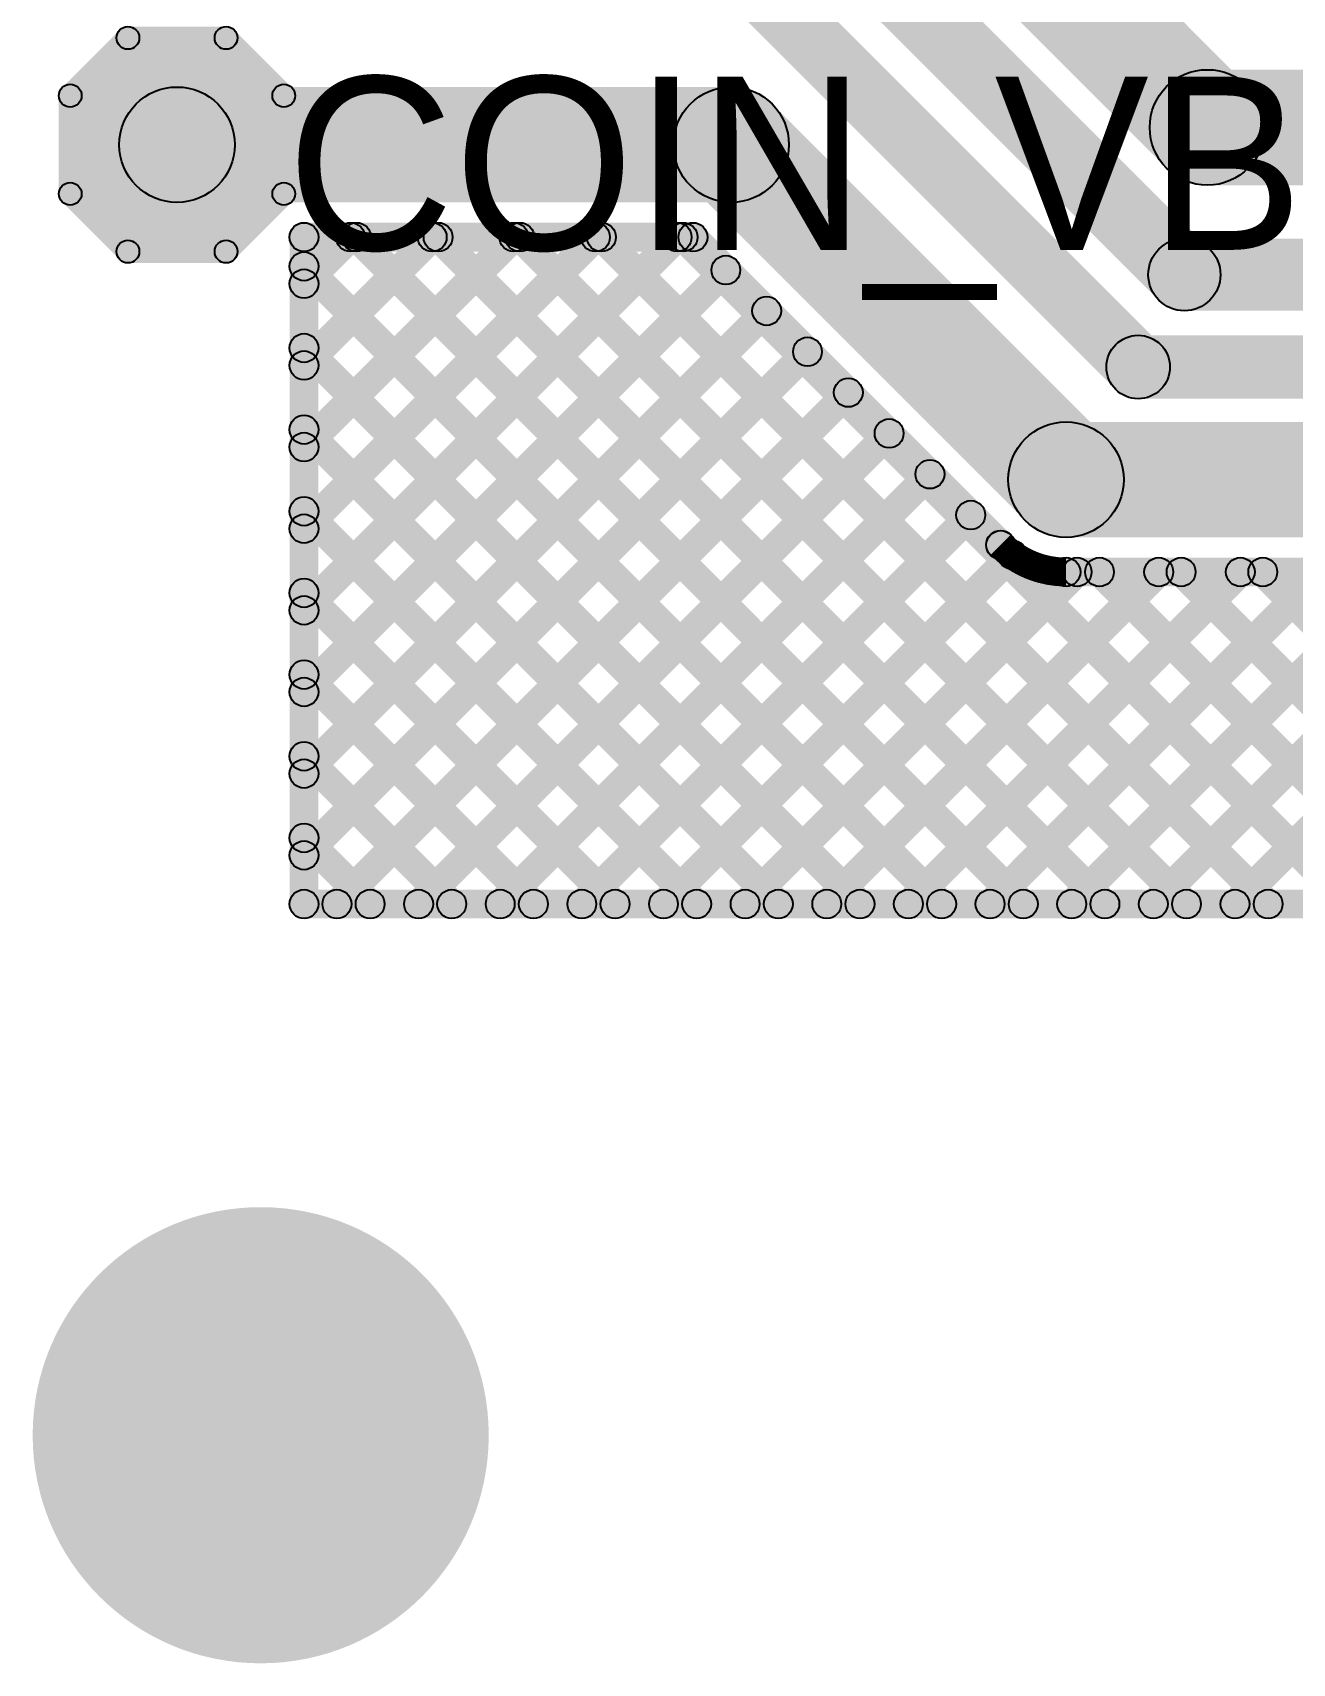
# Model space of a CAD drawing. Header units: millimetres. Extents: x -0.08 to 3.07, y -0.08 to 2.73.
# Drawn here: x -0.079 to 0.357, y -0.079 to 0.486 of the extents above; entities that cross this region are included whole.
import ezdxf

# ---------------------------------------------------------------- set-up
doc = ezdxf.new("R2010")
doc.units = ezdxf.units.MM
doc.header["$MEASUREMENT"] = 0
for name, color, linetype in [('BottomLayer', 5, 'Continuous'), ('BottomSolder', 6, 'Continuous'), ('PadHoleLayer', 156, 'Continuous'), ('TopLayer', 1, 'Continuous'), ('TopOverlay', 2, 'Continuous'), ('TopPaste', 8, 'Continuous'), ('TopSolder', 216, 'Continuous')]:
    doc.layers.add(name, color=color, linetype=linetype)

# ---------------------------------------------------------------- blocks, each defined once
blk = doc.blocks.new('TEST_POINT_41')
at = {"layer": 'TopLayer'}
blk.add_hatch(color=1, dxfattribs=at).paths.add_polyline_path([(0.015, 0.03), (-0.015, 0.03), (-0.03, 0.015), (-0.03, -0.015), (-0.015, -0.03), (0.015, -0.03), (0.03, -0.015), (0.03, 0.015)])
at = {"layer": 'TopOverlay'}
for points in [[(-0.01978, 0.03978), (-0.01422, 0.03422), (-0.03422, 0.01422), (-0.03978, 0.01978)], [(0.017, 0.04094), (0.017, 0.03306), (-0.017, 0.03306), (-0.017, 0.04094)], [(0.017, 0.04094), (0.017, 0.03306), (-0.017, 0.03306), (-0.017, 0.04094)], [(0.03978, 0.01978), (0.03422, 0.01422), (0.01422, 0.03422), (0.01978, 0.03978)], [(-0.04094, 0.017), (-0.03306, 0.017), (-0.03306, -0.017), (-0.04094, -0.017)], [(0.03306, 0.017), (0.04094, 0.017), (0.04094, -0.017), (0.03306, -0.017)], [(-0.01422, -0.03422), (-0.01978, -0.03978), (-0.03978, -0.01978), (-0.03422, -0.01422)], [(0.03422, -0.01422), (0.03978, -0.01978), (0.01978, -0.03978), (0.01422, -0.03422)], [(0.017, -0.03306), (0.017, -0.04094), (-0.017, -0.04094), (-0.017, -0.03306)], [(0.017, -0.03306), (0.017, -0.04094), (-0.017, -0.04094), (-0.017, -0.03306)]]:
    blk.add_hatch(color=2, dxfattribs=at).paths.add_polyline_path(points)
h = blk.add_hatch(color=2, dxfattribs=at)
edge = h.paths.add_edge_path()
edge.add_arc((-0.017, 0.037), 0.00394, 0, 360)
h = blk.add_hatch(color=2, dxfattribs=at)
edge = h.paths.add_edge_path()
edge.add_arc((-0.017, 0.037), 0.00394, 0, 360)
h = blk.add_hatch(color=2, dxfattribs=at)
edge = h.paths.add_edge_path()
edge.add_arc((-0.017, 0.037), 0.00394, 0, 360)
h = blk.add_hatch(color=2, dxfattribs=at)
edge = h.paths.add_edge_path()
edge.add_arc((0.017, 0.037), 0.00394, 0, 360)
h = blk.add_hatch(color=2, dxfattribs=at)
edge = h.paths.add_edge_path()
edge.add_arc((0.017, 0.037), 0.00394, 0, 360)
h = blk.add_hatch(color=2, dxfattribs=at)
edge = h.paths.add_edge_path()
edge.add_arc((0.017, 0.037), 0.00394, 0, 360)
h = blk.add_hatch(color=2, dxfattribs=at)
edge = h.paths.add_edge_path()
edge.add_arc((-0.037, 0.017), 0.00394, 0, 360)
h = blk.add_hatch(color=2, dxfattribs=at)
edge = h.paths.add_edge_path()
edge.add_arc((-0.037, 0.017), 0.00394, 0, 360)
h = blk.add_hatch(color=2, dxfattribs=at)
edge = h.paths.add_edge_path()
edge.add_arc((0.037, 0.017), 0.00394, 0, 360)
h = blk.add_hatch(color=2, dxfattribs=at)
edge = h.paths.add_edge_path()
edge.add_arc((0.037, 0.017), 0.00394, 0, 360)
h = blk.add_hatch(color=2, dxfattribs=at)
edge = h.paths.add_edge_path()
edge.add_arc((-0.037, -0.017), 0.00394, 0, 360)
h = blk.add_hatch(color=2, dxfattribs=at)
edge = h.paths.add_edge_path()
edge.add_arc((-0.037, -0.017), 0.00394, 0, 360)
h = blk.add_hatch(color=2, dxfattribs=at)
edge = h.paths.add_edge_path()
edge.add_arc((0.037, -0.017), 0.00394, 0, 360)
h = blk.add_hatch(color=2, dxfattribs=at)
edge = h.paths.add_edge_path()
edge.add_arc((0.037, -0.017), 0.00394, 0, 360)
h = blk.add_hatch(color=2, dxfattribs=at)
edge = h.paths.add_edge_path()
edge.add_arc((-0.017, -0.037), 0.00394, 0, 360)
h = blk.add_hatch(color=2, dxfattribs=at)
edge = h.paths.add_edge_path()
edge.add_arc((-0.017, -0.037), 0.00394, 0, 360)
h = blk.add_hatch(color=2, dxfattribs=at)
edge = h.paths.add_edge_path()
edge.add_arc((-0.017, -0.037), 0.00394, 0, 360)
h = blk.add_hatch(color=2, dxfattribs=at)
edge = h.paths.add_edge_path()
edge.add_arc((0.017, -0.037), 0.00394, 0, 360)
h = blk.add_hatch(color=2, dxfattribs=at)
edge = h.paths.add_edge_path()
edge.add_arc((0.017, -0.037), 0.00394, 0, 360)
h = blk.add_hatch(color=2, dxfattribs=at)
edge = h.paths.add_edge_path()
edge.add_arc((0.017, -0.037), 0.00394, 0, 360)
at = {"layer": 'TopPaste'}
blk.add_hatch(color=8, dxfattribs=at).paths.add_polyline_path([(0.015, 0.03), (-0.015, 0.03), (-0.03, 0.015), (-0.03, -0.015), (-0.015, -0.03), (0.015, -0.03), (0.03, -0.015), (0.03, 0.015)])
at = {"layer": 'TopSolder'}
blk.add_hatch(color=216, dxfattribs=at).paths.add_polyline_path([(0.017, 0.034), (-0.017, 0.034), (-0.034, 0.017), (-0.034, -0.017), (-0.017, -0.034), (0.017, -0.034), (0.034, -0.017), (0.034, 0.017)])
at = {"layer": 'TopOverlay'}
for centre in [(-0.017, 0.037), (-0.017, 0.037), (-0.017, 0.037), (0.017, 0.037), (0.017, 0.037), (0.017, 0.037), (-0.037, 0.017), (-0.037, 0.017), (0.037, 0.017), (0.037, 0.017), (-0.037, -0.017), (-0.037, -0.017), (0.037, -0.017), (0.037, -0.017), (-0.017, -0.037), (-0.017, -0.037), (-0.017, -0.037), (0.017, -0.037), (0.017, -0.037), (0.017, -0.037)]:
    blk.add_circle(centre, 0.00394, dxfattribs=at)

msp = doc.modelspace()

# ---------------------------------------------------------------- hatches: boundary and pattern name
at = {"layer": 'BottomLayer'}
h = msp.add_hatch(color=5, dxfattribs=at)
edge = h.paths.add_edge_path()
edge.add_arc((0, 0), 0.075, 0, 360)
at = {"layer": 'BottomSolder'}
h = msp.add_hatch(color=6, dxfattribs=at)
edge = h.paths.add_edge_path()
edge.add_arc((0, 0), 0.079, 0, 360)
at = {"layer": 'PadHoleLayer'}
msp.add_hatch(color=156, dxfattribs=at).paths.add_polyline_path([(0.03, -0.03), (-0.03, -0.03), (-0.03, 0.03), (0.03, 0.03)])
at = {"layer": 'TopLayer'}
for points in [[(0.00638, 0.74633), (0.03467, 0.77462), (0.34214, 0.46714), (0.31386, 0.43886)], [(0.05696, 0.64736), (0.07464, 0.66504), (0.32884, 0.41084), (0.31116, 0.39316)], [(0.11462, 0.54382), (0.13018, 0.55938), (0.31178, 0.37778), (0.29622, 0.36222)], [(0.328, 0.433), (0.328, 0.473), (0.96, 0.473), (0.96, 0.433)], [(-0.029, 0.427), (-0.029, 0.467), (0.163, 0.467), (0.163, 0.427)], [(0.14886, 0.43286), (0.17714, 0.46114), (0.29314, 0.34514), (0.26486, 0.31686)], [(0.01854, 0.31047), (0.01146, 0.31755), (0.11245, 0.41854), (0.11953, 0.41146)], [(0.01854, 0.39533), (0.01146, 0.4024), (0.0276, 0.41854), (0.03467, 0.41146)], [(0.01854, 0.28219), (0.01146, 0.28926), (0.14074, 0.41854), (0.14781, 0.41146)], [(0.01854, 0.33876), (0.01146, 0.34583), (0.08417, 0.41854), (0.09124, 0.41146)], [(0.01854, 0.36704), (0.01146, 0.37411), (0.05589, 0.41854), (0.06296, 0.41146)], [(0.015, 0.41), (0.015, 0.42), (0.14975, 0.42), (0.14975, 0.41)], [(0.02964, 0.41146), (0.03671, 0.41854), (0.26771, 0.18754), (0.26064, 0.18046)], [(0.05793, 0.41146), (0.065, 0.41854), (0.296, 0.18754), (0.28893, 0.18046)], [(0.08621, 0.41146), (0.09328, 0.41854), (0.32428, 0.18754), (0.31721, 0.18046)], [(0.1145, 0.41146), (0.12157, 0.41854), (0.35257, 0.18754), (0.3455, 0.18046)], [(0.14278, 0.41146), (0.14985, 0.41854), (0.38085, 0.18754), (0.37378, 0.18046)], [(0.14621, 0.41146), (0.15328, 0.41854), (0.25988, 0.31194), (0.25281, 0.30486)], [(0.02, 0.184), (0.01, 0.184), (0.01, 0.415), (0.02, 0.415)], [(0.32, 0.3895), (0.32, 0.4145), (0.973, 0.4145), (0.973, 0.3895)], [(0.01146, 0.40136), (0.01854, 0.40843), (0.23943, 0.18754), (0.23236, 0.18046)], [(0.01854, 0.25391), (0.01146, 0.26098), (0.15762, 0.40713), (0.16469, 0.40006)], [(0.01854, 0.22562), (0.01146, 0.23269), (0.17176, 0.39299), (0.17883, 0.38592)], [(0.01146, 0.37308), (0.01854, 0.38015), (0.21115, 0.18754), (0.20408, 0.18046)], [(0.01854, 0.19734), (0.01146, 0.20441), (0.1859, 0.37884), (0.19297, 0.37177)], [(0.01854, 0.19734), (0.01146, 0.20441), (0.1859, 0.37884), (0.19297, 0.37177)], [(0.304, 0.359), (0.304, 0.381), (0.973, 0.381), (0.973, 0.359)], [(0.02995, 0.18046), (0.02288, 0.18754), (0.20004, 0.3647), (0.20711, 0.35763)], [(0.01146, 0.34479), (0.01854, 0.35186), (0.18286, 0.18754), (0.17579, 0.18046)], [(0.05823, 0.18046), (0.05116, 0.18754), (0.21418, 0.35056), (0.22126, 0.34349)], [(0.279, 0.311), (0.279, 0.351), (0.899, 0.351), (0.899, 0.311)], [(0.08652, 0.18046), (0.07944, 0.18754), (0.22833, 0.33642), (0.2354, 0.32935)], [(0.01146, 0.31651), (0.01854, 0.32358), (0.15458, 0.18754), (0.14751, 0.18046)], [(0.1148, 0.18046), (0.10773, 0.18754), (0.24247, 0.32228), (0.24954, 0.3152)], [(0.14308, 0.18046), (0.13601, 0.18754), (0.25693, 0.30845), (0.264, 0.30138)], [(0.17137, 0.18046), (0.1643, 0.18754), (0.2793, 0.30254), (0.28637, 0.29546)], [(0.19965, 0.18046), (0.19258, 0.18754), (0.30758, 0.30254), (0.31465, 0.29546)], [(0.22794, 0.18046), (0.22087, 0.18754), (0.33587, 0.30254), (0.34294, 0.29546)], [(0.25622, 0.18046), (0.24915, 0.18754), (0.36415, 0.30254), (0.37122, 0.29546)], [(0.28451, 0.18046), (0.27743, 0.18754), (0.39243, 0.30254), (0.39951, 0.29546)], [(0.279, 0.294), (0.279, 0.304), (0.899, 0.304), (0.899, 0.294)], [(0.28707, 0.29546), (0.29414, 0.30254), (0.40914, 0.18754), (0.40207, 0.18046)], [(0.31279, 0.18046), (0.30572, 0.18754), (0.42072, 0.30254), (0.42779, 0.29546)], [(0.31535, 0.29546), (0.32242, 0.30254), (0.43742, 0.18754), (0.43035, 0.18046)], [(0.34107, 0.18046), (0.334, 0.18754), (0.449, 0.30254), (0.45607, 0.29546)], [(0.34363, 0.29546), (0.3507, 0.30254), (0.4657, 0.18754), (0.45863, 0.18046)], [(0.01146, 0.28822), (0.01854, 0.29529), (0.12629, 0.18754), (0.11922, 0.18046)], [(0.01146, 0.25994), (0.01854, 0.26701), (0.09801, 0.18754), (0.09094, 0.18046)], [(0.01146, 0.23165), (0.01854, 0.23872), (0.06972, 0.18754), (0.06265, 0.18046)], [(0.01146, 0.20337), (0.01854, 0.21044), (0.04144, 0.18754), (0.03437, 0.18046)], [(0.015, 0.179), (0.015, 0.189), (0.53916, 0.189), (0.53916, 0.179)]]:
    msp.add_hatch(color=1, dxfattribs=at).paths.add_polyline_path(points)
h = msp.add_hatch(color=1, dxfattribs=at)
edge = h.paths.add_edge_path()
edge.add_arc((0.328, 0.453), 0.02, 0, 360)
h = msp.add_hatch(color=1, dxfattribs=at)
edge = h.paths.add_edge_path()
edge.add_arc((0.328, 0.453), 0.02, 0, 360)
h = msp.add_hatch(color=1, dxfattribs=at)
edge = h.paths.add_edge_path()
edge.add_arc((-0.029, 0.447), 0.02, 0, 360)
h = msp.add_hatch(color=1, dxfattribs=at)
edge = h.paths.add_edge_path()
edge.add_arc((0.163, 0.447), 0.02, 0, 360)
h = msp.add_hatch(color=1, dxfattribs=at)
edge = h.paths.add_edge_path()
edge.add_arc((0.163, 0.447), 0.02, 0, 360)
h = msp.add_hatch(color=1, dxfattribs=at)
edge = h.paths.add_edge_path()
edge.add_arc((0.015, 0.415), 0.005, 0, 360)
h = msp.add_hatch(color=1, dxfattribs=at)
edge = h.paths.add_edge_path()
edge.add_arc((0.015, 0.415), 0.005, 0, 360)
h = msp.add_hatch(color=1, dxfattribs=at)
edge = h.paths.add_edge_path()
edge.add_arc((0.03114, 0.415), 0.005, 0, 360)
h = msp.add_hatch(color=1, dxfattribs=at)
edge = h.paths.add_edge_path()
edge.add_arc((0.03318, 0.415), 0.005, 0, 360)
h = msp.add_hatch(color=1, dxfattribs=at)
edge = h.paths.add_edge_path()
edge.add_arc((0.05942, 0.415), 0.005, 0, 360)
h = msp.add_hatch(color=1, dxfattribs=at)
edge = h.paths.add_edge_path()
edge.add_arc((0.06146, 0.415), 0.005, 0, 360)
h = msp.add_hatch(color=1, dxfattribs=at)
edge = h.paths.add_edge_path()
edge.add_arc((0.08771, 0.415), 0.005, 0, 360)
h = msp.add_hatch(color=1, dxfattribs=at)
edge = h.paths.add_edge_path()
edge.add_arc((0.08975, 0.415), 0.005, 0, 360)
h = msp.add_hatch(color=1, dxfattribs=at)
edge = h.paths.add_edge_path()
edge.add_arc((0.11599, 0.415), 0.005, 0, 360)
h = msp.add_hatch(color=1, dxfattribs=at)
edge = h.paths.add_edge_path()
edge.add_arc((0.11803, 0.415), 0.005, 0, 360)
h = msp.add_hatch(color=1, dxfattribs=at)
edge = h.paths.add_edge_path()
edge.add_arc((0.14427, 0.415), 0.005, 0, 360)
h = msp.add_hatch(color=1, dxfattribs=at)
edge = h.paths.add_edge_path()
edge.add_arc((0.14632, 0.415), 0.005, 0, 360)
h = msp.add_hatch(color=1, dxfattribs=at)
edge = h.paths.add_edge_path()
edge.add_arc((0.14975, 0.415), 0.005, 0, 360)
h = msp.add_hatch(color=1, dxfattribs=at)
edge = h.paths.add_edge_path()
edge.add_arc((0.14975, 0.415), 0.005, 0, 360)
h = msp.add_hatch(color=1, dxfattribs=at)
edge = h.paths.add_edge_path()
edge.add_arc((0.32, 0.402), 0.0125, 0, 360)
h = msp.add_hatch(color=1, dxfattribs=at)
edge = h.paths.add_edge_path()
edge.add_arc((0.32, 0.402), 0.0125, 0, 360)
h = msp.add_hatch(color=1, dxfattribs=at)
edge = h.paths.add_edge_path()
edge.add_arc((0.015, 0.40489), 0.005, 0, 360)
h = msp.add_hatch(color=1, dxfattribs=at)
edge = h.paths.add_edge_path()
edge.add_arc((0.16115, 0.40359), 0.005, 0, 360)
h = msp.add_hatch(color=1, dxfattribs=at)
edge = h.paths.add_edge_path()
edge.add_arc((0.015, 0.39886), 0.005, 0, 360)
h = msp.add_hatch(color=1, dxfattribs=at)
edge = h.paths.add_edge_path()
edge.add_arc((0.17529, 0.38945), 0.005, 0, 360)
h = msp.add_hatch(color=1, dxfattribs=at)
edge = h.paths.add_edge_path()
edge.add_arc((0.015, 0.37661), 0.005, 0, 360)
h = msp.add_hatch(color=1, dxfattribs=at)
edge = h.paths.add_edge_path()
edge.add_arc((0.18944, 0.37531), 0.005, 0, 360)
h = msp.add_hatch(color=1, dxfattribs=at)
edge = h.paths.add_edge_path()
edge.add_arc((0.18944, 0.37531), 0.005, 0, 360)
h = msp.add_hatch(color=1, dxfattribs=at)
edge = h.paths.add_edge_path()
edge.add_arc((0.304, 0.37), 0.011, 0, 360)
h = msp.add_hatch(color=1, dxfattribs=at)
edge = h.paths.add_edge_path()
edge.add_arc((0.304, 0.37), 0.011, 0, 360)
h = msp.add_hatch(color=1, dxfattribs=at)
edge = h.paths.add_edge_path()
edge.add_arc((0.015, 0.37058), 0.005, 0, 360)
h = msp.add_hatch(color=1, dxfattribs=at)
edge = h.paths.add_edge_path()
edge.add_arc((0.20358, 0.36117), 0.005, 0, 360)
h = msp.add_hatch(color=1, dxfattribs=at)
edge = h.paths.add_edge_path()
edge.add_arc((0.015, 0.34833), 0.005, 0, 360)
h = msp.add_hatch(color=1, dxfattribs=at)
edge = h.paths.add_edge_path()
edge.add_arc((0.21772, 0.34702), 0.005, 0, 360)
h = msp.add_hatch(color=1, dxfattribs=at)
edge = h.paths.add_edge_path()
edge.add_arc((0.279, 0.331), 0.02, 0, 360)
h = msp.add_hatch(color=1, dxfattribs=at)
edge = h.paths.add_edge_path()
edge.add_arc((0.279, 0.331), 0.02, 0, 360)
h = msp.add_hatch(color=1, dxfattribs=at)
edge = h.paths.add_edge_path()
edge.add_arc((0.015, 0.34229), 0.005, 0, 360)
h = msp.add_hatch(color=1, dxfattribs=at)
edge = h.paths.add_edge_path()
edge.add_arc((0.23186, 0.33288), 0.005, 0, 360)
h = msp.add_hatch(color=1, dxfattribs=at)
edge = h.paths.add_edge_path()
edge.add_arc((0.015, 0.32004), 0.005, 0, 360)
h = msp.add_hatch(color=1, dxfattribs=at)
edge = h.paths.add_edge_path()
edge.add_arc((0.246, 0.31874), 0.005, 0, 360)
h = msp.add_hatch(color=1, dxfattribs=at)
edge = h.paths.add_edge_path()
edge.add_arc((0.015, 0.31401), 0.005, 0, 360)
h = msp.add_hatch(color=1, dxfattribs=at)
edge = h.paths.add_edge_path()
edge.add_arc((0.25634, 0.3084), 0.005, 0, 360)
h = msp.add_hatch(color=1, dxfattribs=at)
edge = h.paths.add_edge_path()
edge.add_arc((0.25634, 0.3084), 0.005, 0, 360)
h = msp.add_hatch(color=1, dxfattribs=at)
edge = h.paths.add_edge_path()
edge.add_arc((0.25637, 0.30837), 0.005, 0, 360)
h = msp.add_hatch(color=1, dxfattribs=at)
edge = h.paths.add_edge_path()
edge.add_arc((0.26046, 0.30492), 0.005, 0, 360)
h = msp.add_hatch(color=1, dxfattribs=at)
edge = h.paths.add_edge_path()
edge.add_arc((0.279, 0.299), 0.005, 0, 360)
h = msp.add_hatch(color=1, dxfattribs=at)
edge = h.paths.add_edge_path()
edge.add_arc((0.279, 0.299), 0.005, 0, 360)
h = msp.add_hatch(color=1, dxfattribs=at)
edge = h.paths.add_edge_path()
edge.add_arc((0.279, 0.299), 0.005, 0, 360)
h = msp.add_hatch(color=1, dxfattribs=at)
edge = h.paths.add_edge_path()
edge.add_arc((0.28283, 0.299), 0.005, 0, 360)
h = msp.add_hatch(color=1, dxfattribs=at)
edge = h.paths.add_edge_path()
edge.add_arc((0.2906, 0.299), 0.005, 0, 360)
h = msp.add_hatch(color=1, dxfattribs=at)
edge = h.paths.add_edge_path()
edge.add_arc((0.31112, 0.299), 0.005, 0, 360)
h = msp.add_hatch(color=1, dxfattribs=at)
edge = h.paths.add_edge_path()
edge.add_arc((0.31888, 0.299), 0.005, 0, 360)
h = msp.add_hatch(color=1, dxfattribs=at)
edge = h.paths.add_edge_path()
edge.add_arc((0.3394, 0.299), 0.005, 0, 360)
h = msp.add_hatch(color=1, dxfattribs=at)
edge = h.paths.add_edge_path()
edge.add_arc((0.34717, 0.299), 0.005, 0, 360)
h = msp.add_hatch(color=1, dxfattribs=at)
edge = h.paths.add_edge_path()
edge.add_arc((0.015, 0.29176), 0.005, 0, 360)
h = msp.add_hatch(color=1, dxfattribs=at)
edge = h.paths.add_edge_path()
edge.add_arc((0.015, 0.28573), 0.005, 0, 360)
h = msp.add_hatch(color=1, dxfattribs=at)
edge = h.paths.add_edge_path()
edge.add_arc((0.015, 0.26347), 0.005, 0, 360)
h = msp.add_hatch(color=1, dxfattribs=at)
edge = h.paths.add_edge_path()
edge.add_arc((0.015, 0.25744), 0.005, 0, 360)
h = msp.add_hatch(color=1, dxfattribs=at)
edge = h.paths.add_edge_path()
edge.add_arc((0.015, 0.23519), 0.005, 0, 360)
h = msp.add_hatch(color=1, dxfattribs=at)
edge = h.paths.add_edge_path()
edge.add_arc((0.015, 0.22916), 0.005, 0, 360)
h = msp.add_hatch(color=1, dxfattribs=at)
edge = h.paths.add_edge_path()
edge.add_arc((0.015, 0.2069), 0.005, 0, 360)
h = msp.add_hatch(color=1, dxfattribs=at)
edge = h.paths.add_edge_path()
edge.add_arc((0.015, 0.20087), 0.005, 0, 360)
h = msp.add_hatch(color=1, dxfattribs=at)
edge = h.paths.add_edge_path()
edge.add_arc((0.015, 0.20087), 0.005, 0, 360)
h = msp.add_hatch(color=1, dxfattribs=at)
edge = h.paths.add_edge_path()
edge.add_arc((0.015, 0.184), 0.005, 0, 360)
h = msp.add_hatch(color=1, dxfattribs=at)
edge = h.paths.add_edge_path()
edge.add_arc((0.015, 0.184), 0.005, 0, 360)
h = msp.add_hatch(color=1, dxfattribs=at)
edge = h.paths.add_edge_path()
edge.add_arc((0.02641, 0.184), 0.005, 0, 360)
h = msp.add_hatch(color=1, dxfattribs=at)
edge = h.paths.add_edge_path()
edge.add_arc((0.0379, 0.184), 0.005, 0, 360)
h = msp.add_hatch(color=1, dxfattribs=at)
edge = h.paths.add_edge_path()
edge.add_arc((0.0547, 0.184), 0.005, 0, 360)
h = msp.add_hatch(color=1, dxfattribs=at)
edge = h.paths.add_edge_path()
edge.add_arc((0.06619, 0.184), 0.005, 0, 360)
h = msp.add_hatch(color=1, dxfattribs=at)
edge = h.paths.add_edge_path()
edge.add_arc((0.08298, 0.184), 0.005, 0, 360)
h = msp.add_hatch(color=1, dxfattribs=at)
edge = h.paths.add_edge_path()
edge.add_arc((0.09447, 0.184), 0.005, 0, 360)
h = msp.add_hatch(color=1, dxfattribs=at)
edge = h.paths.add_edge_path()
edge.add_arc((0.11126, 0.184), 0.005, 0, 360)
h = msp.add_hatch(color=1, dxfattribs=at)
edge = h.paths.add_edge_path()
edge.add_arc((0.12276, 0.184), 0.005, 0, 360)
h = msp.add_hatch(color=1, dxfattribs=at)
edge = h.paths.add_edge_path()
edge.add_arc((0.13955, 0.184), 0.005, 0, 360)
h = msp.add_hatch(color=1, dxfattribs=at)
edge = h.paths.add_edge_path()
edge.add_arc((0.15104, 0.184), 0.005, 0, 360)
h = msp.add_hatch(color=1, dxfattribs=at)
edge = h.paths.add_edge_path()
edge.add_arc((0.16783, 0.184), 0.005, 0, 360)
h = msp.add_hatch(color=1, dxfattribs=at)
edge = h.paths.add_edge_path()
edge.add_arc((0.17933, 0.184), 0.005, 0, 360)
h = msp.add_hatch(color=1, dxfattribs=at)
edge = h.paths.add_edge_path()
edge.add_arc((0.19612, 0.184), 0.005, 0, 360)
h = msp.add_hatch(color=1, dxfattribs=at)
edge = h.paths.add_edge_path()
edge.add_arc((0.20761, 0.184), 0.005, 0, 360)
h = msp.add_hatch(color=1, dxfattribs=at)
edge = h.paths.add_edge_path()
edge.add_arc((0.2244, 0.184), 0.005, 0, 360)
h = msp.add_hatch(color=1, dxfattribs=at)
edge = h.paths.add_edge_path()
edge.add_arc((0.23589, 0.184), 0.005, 0, 360)
h = msp.add_hatch(color=1, dxfattribs=at)
edge = h.paths.add_edge_path()
edge.add_arc((0.25269, 0.184), 0.005, 0, 360)
h = msp.add_hatch(color=1, dxfattribs=at)
edge = h.paths.add_edge_path()
edge.add_arc((0.26418, 0.184), 0.005, 0, 360)
h = msp.add_hatch(color=1, dxfattribs=at)
edge = h.paths.add_edge_path()
edge.add_arc((0.28097, 0.184), 0.005, 0, 360)
h = msp.add_hatch(color=1, dxfattribs=at)
edge = h.paths.add_edge_path()
edge.add_arc((0.29246, 0.184), 0.005, 0, 360)
h = msp.add_hatch(color=1, dxfattribs=at)
edge = h.paths.add_edge_path()
edge.add_arc((0.30925, 0.184), 0.005, 0, 360)
h = msp.add_hatch(color=1, dxfattribs=at)
edge = h.paths.add_edge_path()
edge.add_arc((0.32075, 0.184), 0.005, 0, 360)
h = msp.add_hatch(color=1, dxfattribs=at)
edge = h.paths.add_edge_path()
edge.add_arc((0.33754, 0.184), 0.005, 0, 360)
h = msp.add_hatch(color=1, dxfattribs=at)
edge = h.paths.add_edge_path()
edge.add_arc((0.34903, 0.184), 0.005, 0, 360)
h = msp.add_hatch(color=1, dxfattribs=at)
edge = h.paths.add_edge_path()
edge.add_arc((0, 0), 0.075, 0, 360)
at = {"layer": 'TopSolder'}
h = msp.add_hatch(color=216, dxfattribs=at)
edge = h.paths.add_edge_path()
edge.add_arc((0, 0), 0.079, 0, 360)

# ---------------------------------------------------------------- linework, layer by layer
at = {"layer": 'TopLayer', "const_width": 0.01}
for points in [[(0.279, 0.299, -0.199231), (0.25634, 0.3084)], [(0.279, 0.299, -0.198912), (0.25637, 0.30837)]]:
    msp.add_lwpolyline(points, format="xyb", dxfattribs=at)
at = {"layer": 'TopLayer'}
for centre, radius in [((0.328, 0.453), 0.02), ((0.328, 0.453), 0.02), ((-0.029, 0.447), 0.02), ((0.163, 0.447), 0.02), ((0.163, 0.447), 0.02), ((0.015, 0.415), 0.005), ((0.015, 0.415), 0.005), ((0.03114, 0.415), 0.005), ((0.03318, 0.415), 0.005), ((0.05942, 0.415), 0.005), ((0.06146, 0.415), 0.005), ((0.08771, 0.415), 0.005), ((0.08975, 0.415), 0.005), ((0.11599, 0.415), 0.005), ((0.11803, 0.415), 0.005), ((0.14427, 0.415), 0.005), ((0.14632, 0.415), 0.005), ((0.14975, 0.415), 0.005), ((0.14975, 0.415), 0.005), ((0.32, 0.402), 0.0125), ((0.32, 0.402), 0.0125), ((0.015, 0.40489), 0.005), ((0.16115, 0.40359), 0.005), ((0.015, 0.39886), 0.005), ((0.17529, 0.38945), 0.005), ((0.015, 0.37661), 0.005), ((0.18944, 0.37531), 0.005), ((0.18944, 0.37531), 0.005), ((0.304, 0.37), 0.011), ((0.304, 0.37), 0.011), ((0.015, 0.37058), 0.005), ((0.20358, 0.36117), 0.005), ((0.015, 0.34833), 0.005), ((0.21772, 0.34702), 0.005), ((0.279, 0.331), 0.02), ((0.279, 0.331), 0.02), ((0.015, 0.34229), 0.005), ((0.23186, 0.33288), 0.005), ((0.015, 0.32004), 0.005), ((0.246, 0.31874), 0.005), ((0.015, 0.31401), 0.005), ((0.25634, 0.3084), 0.005), ((0.25634, 0.3084), 0.005), ((0.25637, 0.30837), 0.005), ((0.26046, 0.30492), 0.005), ((0.279, 0.299), 0.005), ((0.279, 0.299), 0.005), ((0.279, 0.299), 0.005), ((0.28283, 0.299), 0.005), ((0.2906, 0.299), 0.005), ((0.31112, 0.299), 0.005), ((0.31888, 0.299), 0.005), ((0.3394, 0.299), 0.005), ((0.34717, 0.299), 0.005), ((0.015, 0.29176), 0.005), ((0.015, 0.28573), 0.005), ((0.015, 0.26347), 0.005), ((0.015, 0.25744), 0.005), ((0.015, 0.23519), 0.005), ((0.015, 0.22916), 0.005), ((0.015, 0.2069), 0.005), ((0.015, 0.20087), 0.005), ((0.015, 0.20087), 0.005), ((0.015, 0.184), 0.005), ((0.015, 0.184), 0.005), ((0.02641, 0.184), 0.005), ((0.0379, 0.184), 0.005), ((0.0547, 0.184), 0.005), ((0.06619, 0.184), 0.005), ((0.08298, 0.184), 0.005), ((0.09447, 0.184), 0.005), ((0.11126, 0.184), 0.005), ((0.12276, 0.184), 0.005), ((0.13955, 0.184), 0.005), ((0.15104, 0.184), 0.005), ((0.16783, 0.184), 0.005), ((0.17933, 0.184), 0.005), ((0.19612, 0.184), 0.005), ((0.20761, 0.184), 0.005), ((0.2244, 0.184), 0.005), ((0.23589, 0.184), 0.005), ((0.25269, 0.184), 0.005), ((0.26418, 0.184), 0.005), ((0.28097, 0.184), 0.005), ((0.29246, 0.184), 0.005), ((0.30925, 0.184), 0.005), ((0.32075, 0.184), 0.005), ((0.33754, 0.184), 0.005), ((0.34903, 0.184), 0.005)]:
    msp.add_circle(centre, radius, dxfattribs=at)

# ---------------------------------------------------------------- block references
at = {"rotation": 180}
msp.add_blockref('TEST_POINT_41', (-0.029, 0.447), dxfattribs=at)

# ---------------------------------------------------------------- texts
at = {"layer": 'TopOverlay'}
msp.add_text('COIN_VBAT', height=0.06, rotation=360, dxfattribs=at).set_placement((0.009, 0.41059))

doc.saveas('drawing.dxf')
